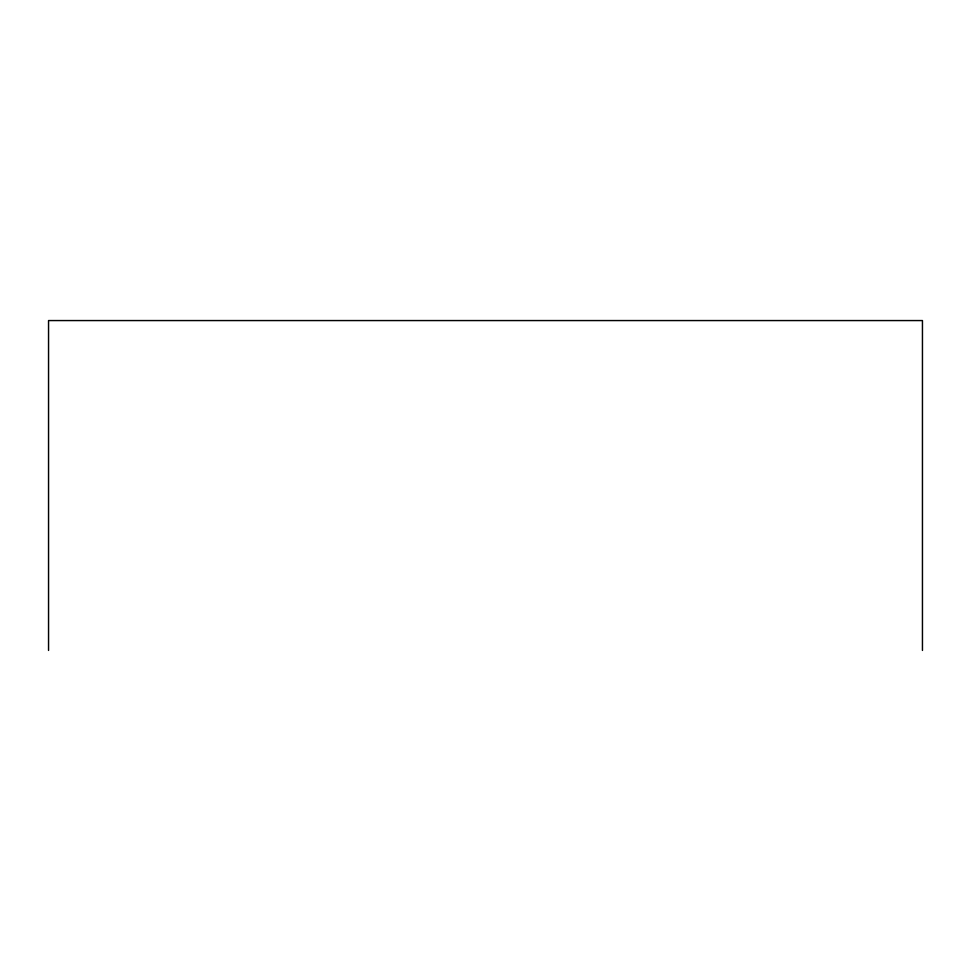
<?xml version="1.0" encoding="UTF-8"?>
<svg xmlns="http://www.w3.org/2000/svg" width="971" height="971" viewBox="0 0 971 971"><rect width="100%" height="100%" fill="white"/><g stroke="black" fill="none" stroke-linecap="round" stroke-linejoin="round"><path stroke-width="1.46" d="M922.45 650.436L922.45 320.564L48.55 320.564L48.55 650.436"/></g></svg>
